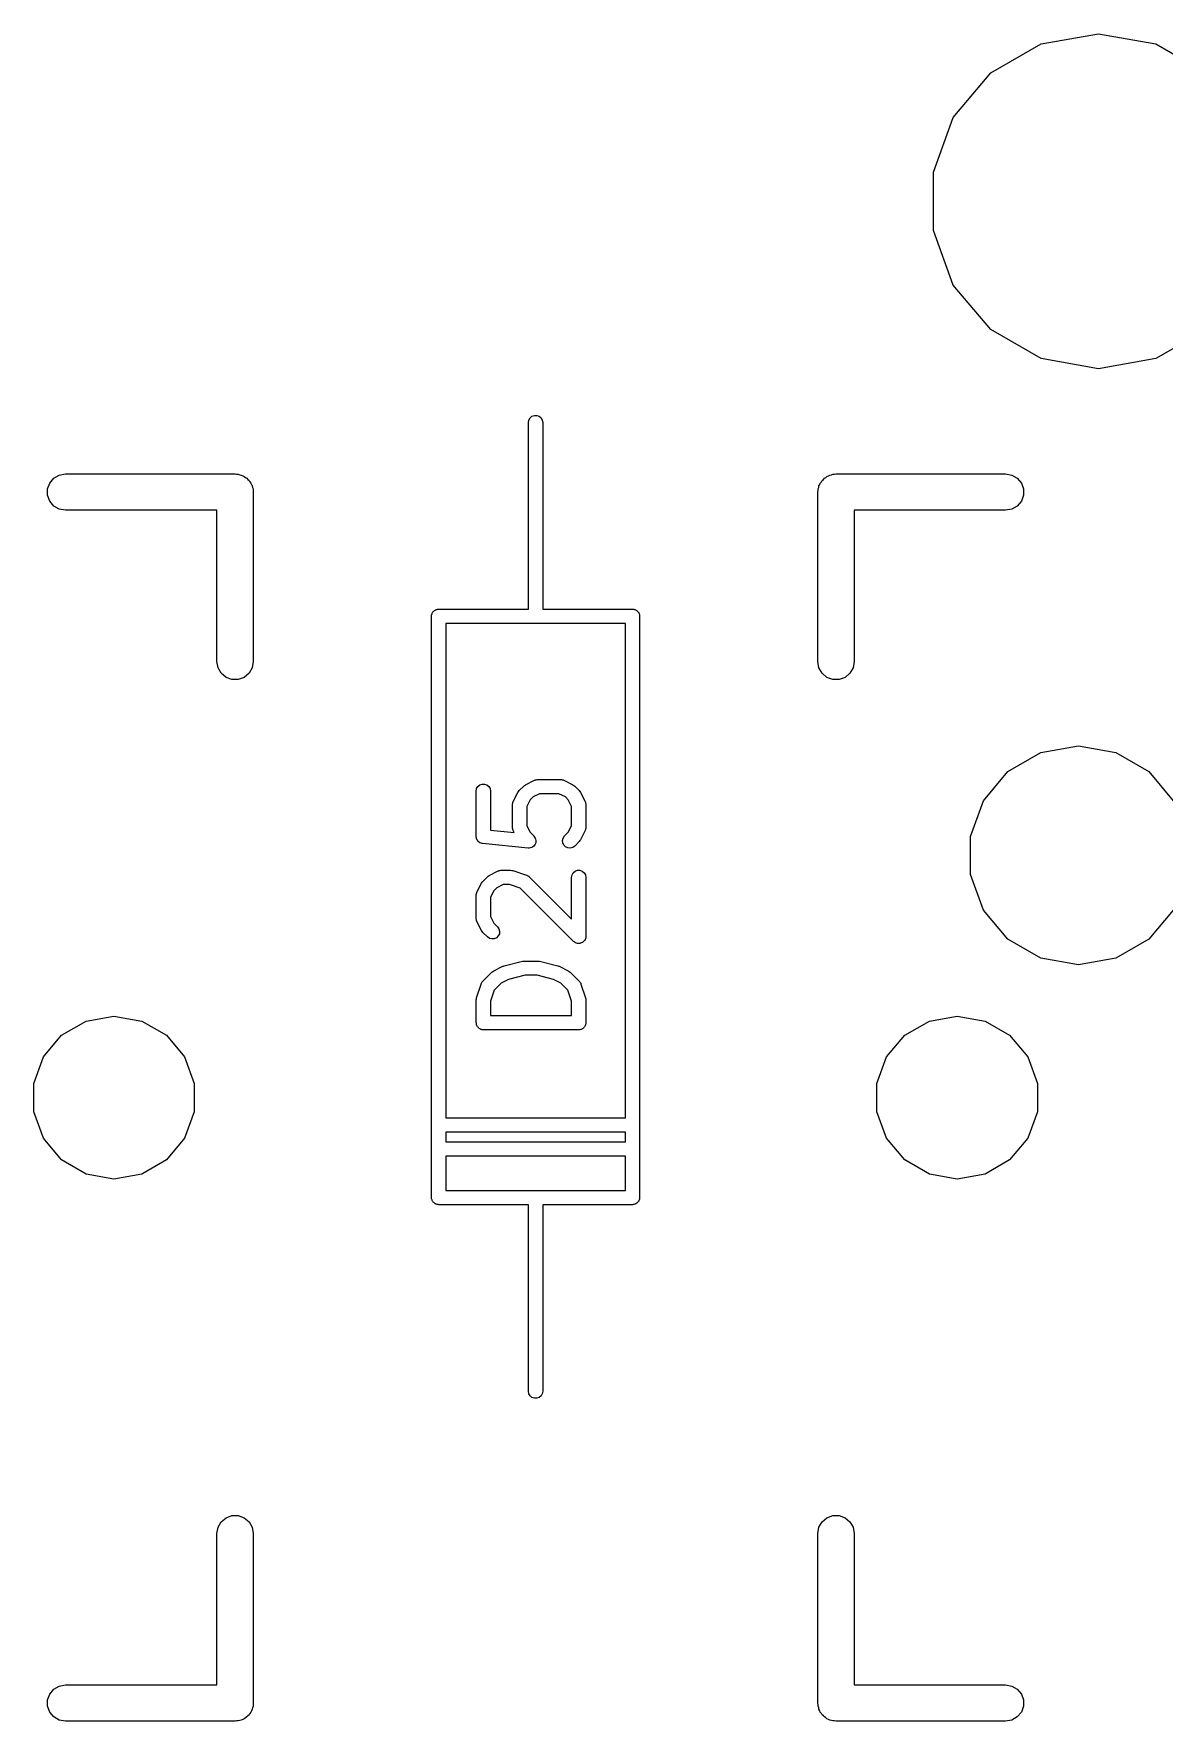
# Model space of a CAD drawing. Extents: x 30 to 168, y -145 to -27.
# Drawn here: x 110.74 to 122.59, y -85.54 to -67.84 of the extents above; entities that cross this region are included whole.
import ezdxf

# ---------------------------------------------------------------- set-up
doc = ezdxf.new("R2010")
doc.units = 0
doc.header["$MEASUREMENT"] = 0
doc.layers.add('BLACK', color=7, linetype='CONTINUOUS')

msp = doc.modelspace()

# ---------------------------------------------------------------- linework, layer by layer
at = {"layer": 'Black'}
for p, q in [((120.771, -68.2543), (121.299, -67.9493)), ((121.299, -67.9493), (121.9, -67.8433)), ((121.9, -67.8433), (122.501, -67.9493)), ((122.501, -67.9493), (123.029, -68.2543)), ((120.379, -68.7217), (120.771, -68.2543)), ((120.17, -69.295), (120.379, -68.7217)), ((120.17, -69.905), (120.17, -69.295)), ((120.379, -70.4783), (120.17, -69.905)), ((120.771, -70.9457), (120.379, -70.4783)), ((121.299, -71.2507), (120.771, -70.9457)), ((123.029, -70.9457), (122.501, -71.2507)), ((121.9, -71.3567), (121.299, -71.2507)), ((122.501, -71.2507), (121.9, -71.3567)), ((115.962, -71.855), (115.987, -71.8461)), ((115.987, -71.8461), (116.013, -71.8461)), ((116.013, -71.8461), (116.037, -71.855)), ((115.925, -71.92), (115.93, -71.8943)), ((115.925, -73.19), (115.925, -71.92)), ((115.93, -71.8943), (115.943, -71.8718)), ((115.943, -71.8718), (115.962, -71.855)), ((116.037, -71.855), (116.057, -71.8718)), ((116.057, -71.8718), (116.07, -71.8943)), ((116.07, -71.8943), (116.075, -71.92)), ((116.075, -71.92), (116.075, -73.19)), ((110.884, -72.6169), (110.907, -72.5547)), ((110.907, -72.5547), (110.95, -72.5041)), ((110.95, -72.5041), (111.007, -72.471)), ((111.007, -72.471), (111.072, -72.4595)), ((111.072, -72.4595), (112.85, -72.4595)), ((112.85, -72.4595), (112.866, -72.4624)), ((112.866, -72.4624), (112.883, -72.4624)), ((112.883, -72.4624), (112.899, -72.4681)), ((112.899, -72.4681), (112.915, -72.471)), ((112.915, -72.471), (112.93, -72.4793)), ((112.93, -72.4793), (112.945, -72.485)), ((112.945, -72.485), (112.958, -72.4957)), ((112.958, -72.4957), (112.972, -72.5041)), ((112.972, -72.5041), (112.983, -72.5168)), ((112.983, -72.5168), (112.996, -72.5275)), ((112.996, -72.5275), (113.004, -72.542)), ((113.004, -72.542), (113.015, -72.5547)), ((113.015, -72.5547), (113.021, -72.5704)), ((118.979, -72.5704), (118.985, -72.5547)), ((118.985, -72.5547), (118.996, -72.542)), ((118.996, -72.542), (119.004, -72.5275)), ((119.004, -72.5275), (119.017, -72.5168)), ((119.017, -72.5168), (119.028, -72.5041)), ((119.028, -72.5041), (119.042, -72.4957)), ((119.042, -72.4957), (119.055, -72.485)), ((119.055, -72.485), (119.07, -72.4793)), ((119.07, -72.4793), (119.085, -72.471)), ((119.085, -72.471), (119.101, -72.4681)), ((119.101, -72.4681), (119.117, -72.4624)), ((119.117, -72.4624), (119.134, -72.4624)), ((119.134, -72.4624), (119.15, -72.4595)), ((119.15, -72.4595), (120.928, -72.4595)), ((120.928, -72.4595), (120.993, -72.471)), ((120.993, -72.471), (121.05, -72.5041)), ((121.05, -72.5041), (121.093, -72.5547)), ((121.093, -72.5547), (121.116, -72.6169)), ((110.884, -72.6831), (110.884, -72.6169)), ((110.907, -72.7452), (110.884, -72.6831)), ((113.021, -72.5704), (113.029, -72.5848)), ((113.029, -72.5848), (113.032, -72.6013)), ((113.032, -72.6013), (113.038, -72.6169)), ((113.038, -72.6169), (113.038, -72.6336)), ((113.038, -72.6336), (113.04, -72.65)), ((113.04, -72.65), (113.04, -74.428)), ((118.959, -72.65), (118.962, -72.6336)), ((118.959, -74.428), (118.959, -72.65)), ((118.962, -72.6169), (118.968, -72.6013)), ((118.962, -72.6336), (118.962, -72.6169)), ((118.968, -72.6013), (118.971, -72.5848)), ((118.971, -72.5848), (118.979, -72.5704)), ((121.116, -72.6831), (121.093, -72.7452)), ((121.116, -72.6169), (121.116, -72.6831)), ((110.95, -72.7959), (110.907, -72.7452)), ((111.007, -72.829), (110.95, -72.7959)), ((111.072, -72.8405), (111.007, -72.829)), ((112.659, -72.8405), (111.072, -72.8405)), ((112.659, -74.428), (112.659, -72.8405)), ((120.928, -72.8405), (119.34, -72.8405)), ((119.34, -72.8405), (119.34, -74.428)), ((120.993, -72.829), (120.928, -72.8405)), ((121.05, -72.7959), (120.993, -72.829)), ((121.093, -72.7452), (121.05, -72.7959)), ((115.925, -73.877), (115.925, -73.19)), ((116.075, -73.19), (116.075, -73.877)), ((114.909, -73.952), (114.91, -73.9455)), ((114.909, -80.048), (114.909, -73.952)), ((114.91, -73.939), (114.912, -73.9328)), ((114.91, -73.9455), (114.91, -73.939)), ((114.912, -73.9328), (114.914, -73.9263)), ((114.914, -73.9263), (114.917, -73.9207)), ((114.917, -73.9207), (114.919, -73.9145)), ((114.919, -73.9145), (114.923, -73.9095)), ((114.923, -73.9095), (114.927, -73.9038)), ((114.927, -73.9038), (114.932, -73.8996)), ((114.932, -73.8996), (114.936, -73.8945)), ((114.936, -73.8945), (114.941, -73.8913)), ((114.941, -73.8913), (114.947, -73.887)), ((114.947, -73.887), (114.953, -73.8848)), ((114.953, -73.8848), (114.958, -73.8815)), ((114.958, -73.8815), (114.965, -73.8804)), ((114.965, -73.8804), (114.971, -73.8781)), ((114.971, -73.8781), (114.978, -73.8781)), ((114.978, -73.8781), (114.984, -73.877)), ((114.984, -73.877), (115.925, -73.877)), ((116.075, -73.877), (117.016, -73.877)), ((117.016, -73.877), (117.022, -73.8781)), ((117.022, -73.8781), (117.029, -73.8781)), ((117.029, -73.8781), (117.035, -73.8804)), ((117.035, -73.8804), (117.042, -73.8815)), ((117.042, -73.8815), (117.047, -73.8848)), ((117.047, -73.8848), (117.053, -73.887)), ((117.053, -73.887), (117.059, -73.8913)), ((117.059, -73.8913), (117.064, -73.8945)), ((117.064, -73.8945), (117.068, -73.8996)), ((117.068, -73.8996), (117.073, -73.9038)), ((117.073, -73.9038), (117.077, -73.9095)), ((117.077, -73.9095), (117.081, -73.9145)), ((117.081, -73.9145), (117.083, -73.9207)), ((117.083, -73.9207), (117.086, -73.9263)), ((117.086, -73.9263), (117.088, -73.9328)), ((117.088, -73.9328), (117.09, -73.939)), ((117.09, -73.939), (117.09, -73.9455)), ((117.09, -73.9455), (117.091, -73.952)), ((117.091, -73.952), (117.091, -80.048)), ((116, -74.027), (115.059, -74.027)), ((115.059, -74.027), (115.059, -79.211)), ((116.941, -74.027), (116, -74.027)), ((116.941, -79.211), (116.941, -74.027)), ((112.671, -74.4932), (112.659, -74.428)), ((112.704, -74.5505), (112.671, -74.4932)), ((113.029, -74.4932), (112.996, -74.5505)), ((113.04, -74.428), (113.029, -74.4932)), ((118.971, -74.4932), (118.959, -74.428)), ((119.004, -74.5505), (118.971, -74.4932)), ((119.329, -74.4932), (119.296, -74.5505)), ((119.34, -74.428), (119.329, -74.4932)), ((112.755, -74.593), (112.704, -74.5505)), ((112.817, -74.6156), (112.755, -74.593)), ((112.883, -74.6156), (112.817, -74.6156)), ((112.945, -74.593), (112.883, -74.6156)), ((112.996, -74.5505), (112.945, -74.593)), ((119.055, -74.593), (119.004, -74.5505)), ((119.117, -74.6156), (119.055, -74.593)), ((119.183, -74.6156), (119.117, -74.6156)), ((119.245, -74.593), (119.183, -74.6156)), ((119.296, -74.5505), (119.245, -74.593)), ((120.952, -75.5811), (121.298, -75.3818)), ((121.298, -75.3818), (121.69, -75.3126)), ((121.69, -75.3126), (122.082, -75.3818)), ((122.082, -75.3818), (122.428, -75.5811)), ((115.382, -75.7601), (115.395, -75.7375)), ((115.395, -75.7375), (115.415, -75.7208)), ((115.415, -75.7208), (115.439, -75.7119)), ((115.439, -75.7119), (115.465, -75.7119)), ((115.465, -75.7119), (115.49, -75.7208)), ((115.49, -75.7208), (115.51, -75.7375)), ((115.51, -75.7375), (115.523, -75.7601)), ((115.828, -75.7803), (115.876, -75.7327)), ((115.876, -75.7327), (115.885, -75.7258)), ((115.885, -75.7258), (115.895, -75.7186)), ((115.895, -75.7186), (115.99, -75.671)), ((115.99, -75.671), (115.994, -75.6698)), ((115.994, -75.6698), (115.998, -75.6676)), ((115.998, -75.6676), (116.007, -75.6661)), ((116.007, -75.6661), (116.015, -75.6636)), ((116.015, -75.6636), (116.02, -75.6638)), ((116.02, -75.6638), (116.024, -75.6631)), ((116.024, -75.6631), (116.262, -75.6631)), ((116.262, -75.6631), (116.266, -75.6638)), ((116.266, -75.6638), (116.27, -75.6636)), ((116.27, -75.6636), (116.279, -75.6661)), ((116.279, -75.6661), (116.288, -75.6676)), ((116.288, -75.6676), (116.291, -75.6698)), ((116.291, -75.6698), (116.295, -75.671)), ((116.295, -75.671), (116.391, -75.7186)), ((116.391, -75.7186), (116.4, -75.7258)), ((116.4, -75.7258), (116.41, -75.7327)), ((116.41, -75.7327), (116.458, -75.7803)), ((120.696, -75.8863), (120.952, -75.5811)), ((122.428, -75.5811), (122.684, -75.8863)), ((115.377, -75.7857), (115.382, -75.7601)), ((115.377, -76.2619), (115.377, -75.7857)), ((115.523, -75.7601), (115.527, -75.7857)), ((115.527, -75.7857), (115.527, -76.194)), ((115.759, -75.92), (115.761, -75.9116)), ((115.759, -75.9243), (115.759, -75.92)), ((115.761, -75.9116), (115.763, -75.9029)), ((115.763, -75.9029), (115.765, -75.8992)), ((115.765, -75.8992), (115.766, -75.895)), ((115.766, -75.895), (115.814, -75.7998)), ((115.814, -75.7998), (115.821, -75.7901)), ((115.821, -75.7901), (115.828, -75.7803)), ((115.943, -75.8778), (115.908, -75.9463)), ((115.973, -75.8474), (115.943, -75.8778)), ((116.042, -75.8131), (115.973, -75.8474)), ((116.244, -75.8131), (116.042, -75.8131)), ((116.313, -75.8474), (116.244, -75.8131)), ((116.343, -75.8778), (116.313, -75.8474)), ((116.377, -75.9463), (116.343, -75.8778)), ((116.458, -75.7803), (116.465, -75.7901)), ((116.465, -75.7901), (116.472, -75.7998)), ((116.472, -75.7998), (116.519, -75.895)), ((116.519, -75.895), (116.521, -75.8992)), ((116.521, -75.8992), (116.523, -75.9029)), ((116.523, -75.9029), (116.524, -75.9116)), ((116.524, -75.9116), (116.527, -75.92)), ((116.527, -75.92), (116.527, -75.9243)), ((120.56, -76.2608), (120.696, -75.8863)), ((115.758, -75.9286), (115.759, -75.9243)), ((115.758, -76.1667), (115.758, -75.9286)), ((115.908, -75.9463), (115.908, -76.149)), ((116.377, -76.149), (116.377, -75.9463)), ((116.527, -75.9243), (116.527, -75.9286)), ((116.527, -75.9286), (116.527, -76.1667)), ((115.378, -76.2647), (115.377, -76.2619)), ((115.378, -76.2675), (115.378, -76.2647)), ((115.38, -76.2775), (115.378, -76.2675)), ((115.527, -76.194), (115.776, -76.2189)), ((115.759, -76.1709), (115.758, -76.1667)), ((115.759, -76.1752), (115.759, -76.1709)), ((115.761, -76.1837), (115.759, -76.1752)), ((115.763, -76.1923), (115.761, -76.1837)), ((115.765, -76.1961), (115.763, -76.1923)), ((115.766, -76.2002), (115.765, -76.1961)), ((115.776, -76.2189), (115.766, -76.2002)), ((115.908, -76.149), (115.943, -76.2175)), ((115.943, -76.2175), (115.982, -76.2565)), ((115.982, -76.2565), (115.982, -76.2569)), ((115.982, -76.2569), (115.982, -76.2572)), ((115.982, -76.2572), (115.989, -76.2676)), ((115.989, -76.2676), (115.997, -76.2778)), ((116.289, -76.2778), (116.304, -76.2565)), ((116.304, -76.2565), (116.343, -76.2175)), ((116.343, -76.2175), (116.377, -76.149)), ((116.519, -76.2002), (116.472, -76.2954)), ((116.521, -76.1961), (116.519, -76.2002)), ((116.523, -76.1923), (116.521, -76.1961)), ((116.524, -76.1837), (116.523, -76.1923)), ((116.527, -76.1752), (116.524, -76.1837)), ((116.527, -76.1667), (116.527, -76.1709)), ((116.527, -76.1709), (116.527, -76.1752)), ((120.56, -76.6592), (120.56, -76.2608)), ((115.382, -76.2876), (115.38, -76.2775)), ((115.383, -76.29), (115.382, -76.2876)), ((115.384, -76.2928), (115.383, -76.29)), ((115.39, -76.3012), (115.384, -76.2928)), ((115.395, -76.3101), (115.39, -76.3012)), ((115.397, -76.3119), (115.395, -76.3101)), ((115.399, -76.3143), (115.397, -76.3119)), ((115.407, -76.3203), (115.399, -76.3143)), ((115.415, -76.3269), (115.407, -76.3203)), ((115.418, -76.3278), (115.415, -76.3269)), ((115.42, -76.3295), (115.418, -76.3278)), ((115.43, -76.3323), (115.42, -76.3295)), ((115.439, -76.3358), (115.43, -76.3323)), ((115.442, -76.3358), (115.439, -76.3358)), ((115.445, -76.3365), (115.442, -76.3358)), ((115.921, -76.3842), (115.445, -76.3365)), ((115.922, -76.3841), (115.921, -76.3842)), ((115.934, -76.3831), (115.922, -76.3842)), ((115.922, -76.3842), (115.922, -76.3841)), ((115.947, -76.3822), (115.934, -76.3831)), ((115.948, -76.382), (115.947, -76.3822)), ((115.959, -76.3767), (115.948, -76.382)), ((115.948, -76.382), (115.948, -76.382)), ((115.971, -76.3715), (115.959, -76.3767)), ((115.972, -76.371), (115.971, -76.3712)), ((115.971, -76.3712), (115.971, -76.3715)), ((115.98, -76.3621), (115.972, -76.371)), ((115.989, -76.3533), (115.98, -76.3621)), ((115.99, -76.3529), (115.989, -76.3533)), ((115.995, -76.3412), (115.99, -76.3525)), ((115.99, -76.3525), (115.99, -76.3529)), ((116.001, -76.3298), (115.995, -76.3412)), ((115.997, -76.2778), (115.997, -76.2783)), ((115.997, -76.2783), (115.997, -76.2787)), ((115.997, -76.2787), (116, -76.2909)), ((116, -76.2909), (116.003, -76.303)), ((116.002, -76.3165), (116.001, -76.3289)), ((116.001, -76.3289), (116.001, -76.3294)), ((116.001, -76.3294), (116.001, -76.3298)), ((116.003, -76.3039), (116.002, -76.3165)), ((116.003, -76.303), (116.003, -76.3035)), ((116.003, -76.3035), (116.003, -76.3039)), ((116.282, -76.303), (116.289, -76.2778)), ((116.285, -76.3289), (116.282, -76.303)), ((116.296, -76.3525), (116.285, -76.3289)), ((116.314, -76.371), (116.296, -76.3525)), ((116.338, -76.382), (116.314, -76.371)), ((116.364, -76.3842), (116.338, -76.382)), ((116.389, -76.3775), (116.364, -76.3842)), ((116.41, -76.3626), (116.389, -76.3775)), ((116.458, -76.3149), (116.41, -76.3626)), ((116.465, -76.3051), (116.458, -76.3149)), ((116.472, -76.2954), (116.465, -76.3051)), ((115.514, -76.671), (115.609, -76.6234)), ((115.609, -76.6234), (115.613, -76.6222)), ((115.613, -76.6222), (115.617, -76.62)), ((115.617, -76.62), (115.626, -76.6185)), ((115.626, -76.6185), (115.634, -76.616)), ((115.634, -76.616), (115.639, -76.6162)), ((115.639, -76.6162), (115.643, -76.6155)), ((115.643, -76.6155), (115.738, -76.6155)), ((115.738, -76.6155), (115.75, -76.6176)), ((115.75, -76.6176), (115.762, -76.6193)), ((115.762, -76.6193), (115.905, -76.6669)), ((116.395, -76.6423), (116.415, -76.6255)), ((116.415, -76.6255), (116.439, -76.6166)), ((116.439, -76.6166), (116.465, -76.6166)), ((116.465, -76.6166), (116.49, -76.6255)), ((116.49, -76.6255), (116.51, -76.6423)), ((115.385, -76.8474), (115.433, -76.7522)), ((115.433, -76.7522), (115.44, -76.7425)), ((115.44, -76.7425), (115.447, -76.7327)), ((115.447, -76.7327), (115.495, -76.6851)), ((115.495, -76.6851), (115.504, -76.6782)), ((115.504, -76.6782), (115.514, -76.671)), ((115.592, -76.7997), (115.562, -76.8301)), ((115.661, -76.7655), (115.592, -76.7997)), ((115.726, -76.7655), (115.661, -76.7655)), ((115.84, -76.8036), (115.726, -76.7655)), ((116.399, -77.3626), (115.84, -76.8036)), ((115.905, -76.6669), (115.908, -76.669)), ((115.908, -76.669), (115.913, -76.6701)), ((115.913, -76.6701), (115.92, -76.6752)), ((115.92, -76.6752), (115.928, -76.6793)), ((115.928, -76.6793), (115.93, -76.6826)), ((115.93, -76.6826), (115.934, -76.6851)), ((115.934, -76.6851), (116.377, -77.1285)), ((116.377, -76.6905), (116.382, -76.6648)), ((116.377, -77.1285), (116.377, -76.6905)), ((116.382, -76.6648), (116.395, -76.6423)), ((116.51, -76.6423), (116.523, -76.6648)), ((116.523, -76.6648), (116.527, -76.6905)), ((116.527, -76.6905), (116.527, -77.3095)), ((120.696, -77.0337), (120.56, -76.6592)), ((115.377, -76.881), (115.378, -76.8767)), ((115.377, -77.119), (115.377, -76.881)), ((115.378, -76.8724), (115.38, -76.864)), ((115.378, -76.8767), (115.378, -76.8724)), ((115.38, -76.864), (115.382, -76.8553)), ((115.382, -76.8553), (115.384, -76.8516)), ((115.384, -76.8516), (115.385, -76.8474)), ((115.562, -76.8301), (115.527, -76.8987)), ((115.527, -76.8987), (115.527, -77.1013)), ((115.378, -77.1233), (115.377, -77.119)), ((115.378, -77.1276), (115.378, -77.1233)), ((115.38, -77.136), (115.378, -77.1276)), ((115.382, -77.1447), (115.38, -77.136)), ((115.384, -77.1484), (115.382, -77.1447)), ((115.385, -77.1526), (115.384, -77.1484)), ((115.433, -77.2478), (115.385, -77.1526)), ((115.527, -77.1013), (115.562, -77.1699)), ((120.952, -77.3389), (120.696, -77.0337)), ((122.684, -77.0337), (122.428, -77.3389)), ((115.44, -77.2575), (115.433, -77.2478)), ((115.447, -77.2673), (115.44, -77.2575)), ((115.495, -77.3149), (115.447, -77.2673)), ((115.516, -77.3299), (115.495, -77.3149)), ((115.541, -77.3366), (115.516, -77.3299)), ((115.567, -77.3343), (115.541, -77.3366)), ((115.562, -77.1699), (115.601, -77.2089)), ((115.591, -77.3233), (115.567, -77.3343)), ((115.609, -77.3049), (115.591, -77.3233)), ((115.601, -77.2089), (115.616, -77.2302)), ((115.62, -77.2813), (115.609, -77.3049)), ((115.616, -77.2302), (115.622, -77.2554)), ((115.622, -77.2554), (115.62, -77.2813)), ((116.523, -77.3352), (116.518, -77.3437)), ((116.525, -77.3289), (116.523, -77.3319)), ((116.523, -77.3319), (116.523, -77.3352)), ((116.526, -77.3192), (116.525, -77.3289)), ((116.527, -77.3095), (116.526, -77.3192)), ((116.407, -77.3682), (116.399, -77.3626)), ((116.415, -77.3745), (116.407, -77.3682)), ((116.418, -77.3756), (116.415, -77.3745)), ((116.421, -77.3775), (116.418, -77.3756)), ((116.43, -77.38), (116.421, -77.3775)), ((116.439, -77.3834), (116.43, -77.38)), ((116.443, -77.3834), (116.439, -77.3834)), ((116.446, -77.3842), (116.443, -77.3834)), ((116.456, -77.3834), (116.446, -77.3842)), ((116.465, -77.3834), (116.456, -77.3834)), ((116.469, -77.3823), (116.465, -77.3834)), ((116.472, -77.382), (116.469, -77.3823)), ((116.481, -77.3778), (116.472, -77.382)), ((116.49, -77.3745), (116.481, -77.3778)), ((116.492, -77.3724), (116.49, -77.3745)), ((116.495, -77.371), (116.492, -77.3724)), ((116.502, -77.364), (116.495, -77.371)), ((116.51, -77.3577), (116.502, -77.364)), ((116.511, -77.3549), (116.51, -77.3577)), ((116.514, -77.3525), (116.511, -77.3549)), ((116.518, -77.3437), (116.514, -77.3525)), ((121.298, -77.5382), (120.952, -77.3389)), ((122.428, -77.3389), (122.082, -77.5382)), ((115.447, -77.7803), (115.542, -77.6851)), ((115.542, -77.6851), (115.552, -77.6782)), ((115.552, -77.6782), (115.562, -77.671)), ((115.562, -77.671), (115.657, -77.6234)), ((115.657, -77.6234), (115.665, -77.6211)), ((115.665, -77.6211), (115.672, -77.6177)), ((115.672, -77.6177), (115.863, -77.5701)), ((115.863, -77.5701), (115.872, -77.5695)), ((115.872, -77.5695), (115.881, -77.5679)), ((115.881, -77.5679), (116.024, -77.5679)), ((116.024, -77.5679), (116.033, -77.5695)), ((116.033, -77.5695), (116.042, -77.5701)), ((116.042, -77.5701), (116.232, -77.6177)), ((116.232, -77.6177), (116.24, -77.6211)), ((116.24, -77.6211), (116.248, -77.6234)), ((116.248, -77.6234), (116.343, -77.671)), ((116.343, -77.671), (116.353, -77.6782)), ((116.353, -77.6782), (116.363, -77.6851)), ((116.363, -77.6851), (116.458, -77.7803)), ((121.69, -77.6074), (121.298, -77.5382)), ((122.082, -77.5382), (121.69, -77.6074)), ((115.381, -77.9525), (115.429, -77.8096)), ((115.429, -77.8096), (115.431, -77.8058)), ((115.431, -77.8058), (115.432, -77.8016)), ((115.432, -77.8016), (115.437, -77.7944)), ((115.437, -77.7944), (115.441, -77.7867)), ((115.441, -77.7867), (115.444, -77.7838)), ((115.444, -77.7838), (115.447, -77.7803)), ((115.64, -77.7997), (115.566, -77.8738)), ((115.717, -77.7612), (115.64, -77.7997)), ((115.89, -77.7179), (115.717, -77.7612)), ((116.015, -77.7179), (115.89, -77.7179)), ((116.188, -77.7612), (116.015, -77.7179)), ((116.265, -77.7997), (116.188, -77.7612)), ((116.339, -77.8738), (116.265, -77.7997)), ((116.458, -77.7803), (116.46, -77.7838)), ((116.46, -77.7838), (116.464, -77.7867)), ((116.464, -77.7867), (116.468, -77.7944)), ((116.468, -77.7944), (116.473, -77.8016)), ((116.473, -77.8016), (116.474, -77.8058)), ((116.474, -77.8058), (116.476, -77.8096)), ((116.476, -77.8096), (116.524, -77.9525)), ((115.377, -77.9762), (115.379, -77.9643)), ((115.377, -78.2143), (115.377, -77.9762)), ((115.379, -77.9643), (115.381, -77.9525)), ((115.566, -77.8738), (115.527, -77.9884)), ((115.527, -77.9884), (115.527, -78.1393)), ((116.377, -77.9884), (116.339, -77.8738)), ((116.377, -78.1393), (116.377, -77.9884)), ((116.524, -77.9525), (116.525, -77.9643)), ((116.525, -77.9643), (116.527, -77.9762)), ((116.527, -77.9762), (116.527, -78.2143)), ((111.031, -78.3457), (111.288, -78.1974)), ((111.288, -78.1974), (111.58, -78.1458)), ((111.58, -78.1458), (111.872, -78.1974)), ((111.872, -78.1974), (112.129, -78.3457)), ((115.379, -78.2207), (115.377, -78.2143)), ((115.379, -78.2273), (115.379, -78.2207)), ((115.527, -78.1393), (116.377, -78.1393)), ((116.527, -78.2143), (116.526, -78.2207)), ((116.526, -78.2207), (116.526, -78.2273)), ((119.871, -78.3457), (120.128, -78.1974)), ((120.128, -78.1974), (120.42, -78.1458)), ((120.42, -78.1458), (120.712, -78.1974)), ((120.712, -78.1974), (120.969, -78.3457)), ((110.84, -78.5729), (111.031, -78.3457)), ((112.129, -78.3457), (112.32, -78.5729)), ((115.381, -78.2335), (115.379, -78.2273)), ((115.382, -78.2399), (115.381, -78.2335)), ((115.385, -78.2456), (115.382, -78.2399)), ((115.387, -78.2518), (115.385, -78.2456)), ((115.392, -78.2568), (115.387, -78.2518)), ((115.395, -78.2625), (115.392, -78.2568)), ((115.4, -78.2667), (115.395, -78.2625)), ((115.404, -78.2717), (115.4, -78.2667)), ((115.41, -78.275), (115.404, -78.2717)), ((115.415, -78.2792), (115.41, -78.275)), ((115.421, -78.2815), (115.415, -78.2792)), ((115.427, -78.2848), (115.421, -78.2815)), ((115.433, -78.2859), (115.427, -78.2848)), ((115.439, -78.2881), (115.433, -78.2859)), ((115.446, -78.2881), (115.439, -78.2881)), ((115.452, -78.2893), (115.446, -78.2881)), ((116.452, -78.2893), (115.452, -78.2893)), ((116.459, -78.2881), (116.452, -78.2893)), ((116.465, -78.2881), (116.459, -78.2881)), ((116.472, -78.2859), (116.465, -78.2881)), ((116.478, -78.2848), (116.472, -78.2859)), ((116.484, -78.2815), (116.478, -78.2848)), ((116.49, -78.2792), (116.484, -78.2815)), ((116.495, -78.275), (116.49, -78.2792)), ((116.501, -78.2717), (116.495, -78.275)), ((116.505, -78.2667), (116.501, -78.2717)), ((116.51, -78.2625), (116.505, -78.2667)), ((116.513, -78.2568), (116.51, -78.2625)), ((116.517, -78.2518), (116.513, -78.2568)), ((116.52, -78.2456), (116.517, -78.2518)), ((116.523, -78.2399), (116.52, -78.2456)), ((116.524, -78.2335), (116.523, -78.2399)), ((116.526, -78.2273), (116.524, -78.2335)), ((119.68, -78.5729), (119.871, -78.3457)), ((120.969, -78.3457), (121.16, -78.5729)), ((110.739, -78.8517), (110.84, -78.5729)), ((112.32, -78.5729), (112.421, -78.8517)), ((119.579, -78.8517), (119.68, -78.5729)), ((121.16, -78.5729), (121.261, -78.8517)), ((110.739, -79.1483), (110.739, -78.8517)), ((112.421, -78.8517), (112.421, -79.1483)), ((119.579, -79.1483), (119.579, -78.8517)), ((121.261, -78.8517), (121.261, -79.1483)), ((110.84, -79.4271), (110.739, -79.1483)), ((112.421, -79.1483), (112.32, -79.4271)), ((115.059, -79.211), (116.941, -79.211)), ((119.68, -79.4271), (119.579, -79.1483)), ((121.261, -79.1483), (121.16, -79.4271)), ((111.031, -79.6543), (110.84, -79.4271)), ((112.32, -79.4271), (112.129, -79.6543)), ((115.059, -79.361), (115.059, -79.465)), ((116.941, -79.361), (115.059, -79.361)), ((116.941, -79.465), (116.941, -79.361)), ((119.871, -79.6543), (119.68, -79.4271)), ((121.16, -79.4271), (120.969, -79.6543)), ((115.059, -79.465), (116.941, -79.465)), ((116.941, -79.615), (115.059, -79.615)), ((115.059, -79.615), (115.059, -79.973)), ((116.941, -79.973), (116.941, -79.615)), ((111.288, -79.8026), (111.031, -79.6543)), ((111.58, -79.8541), (111.288, -79.8026)), ((111.872, -79.8026), (111.58, -79.8541)), ((112.129, -79.6543), (111.872, -79.8026)), ((120.128, -79.8026), (119.871, -79.6543)), ((120.42, -79.8541), (120.128, -79.8026)), ((120.712, -79.8026), (120.42, -79.8541)), ((120.969, -79.6543), (120.712, -79.8026)), ((115.059, -79.973), (116, -79.973)), ((116, -79.973), (116.941, -79.973)), ((114.91, -80.0545), (114.909, -80.048)), ((114.91, -80.061), (114.91, -80.0545)), ((114.912, -80.0672), (114.91, -80.061)), ((114.914, -80.0737), (114.912, -80.0672)), ((114.917, -80.0793), (114.914, -80.0737)), ((114.919, -80.0855), (114.917, -80.0793)), ((114.923, -80.0905), (114.919, -80.0855)), ((114.927, -80.0962), (114.923, -80.0905)), ((114.932, -80.1004), (114.927, -80.0962)), ((114.936, -80.1055), (114.932, -80.1004)), ((114.941, -80.1087), (114.936, -80.1055)), ((114.947, -80.113), (114.941, -80.1087)), ((114.953, -80.1152), (114.947, -80.113)), ((114.958, -80.1185), (114.953, -80.1152)), ((114.965, -80.1196), (114.958, -80.1185)), ((114.971, -80.1219), (114.965, -80.1196)), ((114.978, -80.1219), (114.971, -80.1219)), ((114.984, -80.123), (114.978, -80.1219)), ((115.925, -80.123), (114.984, -80.123)), ((115.925, -80.81), (115.925, -80.123)), ((117.016, -80.123), (116.075, -80.123)), ((116.075, -80.123), (116.075, -80.81)), ((117.022, -80.1219), (117.016, -80.123)), ((117.029, -80.1219), (117.022, -80.1219)), ((117.035, -80.1196), (117.029, -80.1219)), ((117.042, -80.1185), (117.035, -80.1196)), ((117.047, -80.1152), (117.042, -80.1185)), ((117.053, -80.113), (117.047, -80.1152)), ((117.059, -80.1087), (117.053, -80.113)), ((117.064, -80.1055), (117.059, -80.1087)), ((117.068, -80.1004), (117.064, -80.1055)), ((117.073, -80.0962), (117.068, -80.1004)), ((117.077, -80.0905), (117.073, -80.0962)), ((117.081, -80.0855), (117.077, -80.0905)), ((117.083, -80.0793), (117.081, -80.0855)), ((117.086, -80.0737), (117.083, -80.0793)), ((117.088, -80.0672), (117.086, -80.0737)), ((117.09, -80.061), (117.088, -80.0672)), ((117.091, -80.048), (117.09, -80.0545)), ((117.09, -80.0545), (117.09, -80.061)), ((115.925, -82.08), (115.925, -80.81)), ((116.075, -80.81), (116.075, -82.08)), ((115.93, -82.1057), (115.925, -82.08)), ((115.943, -82.1282), (115.93, -82.1057)), ((116.07, -82.1057), (116.057, -82.1282)), ((116.075, -82.08), (116.07, -82.1057)), ((115.962, -82.145), (115.943, -82.1282)), ((115.987, -82.1539), (115.962, -82.145)), ((116.013, -82.1539), (115.987, -82.1539)), ((116.037, -82.145), (116.013, -82.1539)), ((116.057, -82.1282), (116.037, -82.145)), ((112.659, -83.572), (112.671, -83.5068)), ((112.671, -83.5068), (112.704, -83.4495)), ((112.704, -83.4495), (112.755, -83.407)), ((112.755, -83.407), (112.817, -83.3844)), ((112.817, -83.3844), (112.883, -83.3844)), ((112.883, -83.3844), (112.945, -83.407)), ((112.945, -83.407), (112.996, -83.4495)), ((112.996, -83.4495), (113.029, -83.5068)), ((113.029, -83.5068), (113.04, -83.572)), ((118.959, -83.572), (118.971, -83.5068)), ((118.971, -83.5068), (119.004, -83.4495)), ((119.004, -83.4495), (119.055, -83.407)), ((119.055, -83.407), (119.117, -83.3844)), ((119.117, -83.3844), (119.183, -83.3844)), ((119.183, -83.3844), (119.245, -83.407)), ((119.245, -83.407), (119.296, -83.4495)), ((119.296, -83.4495), (119.329, -83.5068)), ((119.329, -83.5068), (119.34, -83.572)), ((112.659, -85.1595), (112.659, -83.572)), ((113.04, -83.572), (113.04, -85.35)), ((118.959, -85.35), (118.959, -83.572)), ((119.34, -83.572), (119.34, -85.1595)), ((110.884, -85.3169), (110.907, -85.2548)), ((110.907, -85.2548), (110.95, -85.2041)), ((110.95, -85.2041), (111.007, -85.171)), ((111.007, -85.171), (111.072, -85.1595)), ((111.072, -85.1595), (112.659, -85.1595)), ((119.34, -85.1595), (120.928, -85.1595)), ((120.928, -85.1595), (120.993, -85.171)), ((120.993, -85.171), (121.05, -85.2041)), ((121.05, -85.2041), (121.093, -85.2548)), ((121.093, -85.2548), (121.116, -85.3169)), ((110.884, -85.3831), (110.884, -85.3169)), ((110.907, -85.4453), (110.884, -85.3831)), ((110.95, -85.4959), (110.907, -85.4453)), ((112.996, -85.4725), (112.983, -85.4832)), ((113.004, -85.458), (112.996, -85.4725)), ((113.015, -85.4453), (113.004, -85.458)), ((113.021, -85.4296), (113.015, -85.4453)), ((113.029, -85.4152), (113.021, -85.4296)), ((113.032, -85.3987), (113.029, -85.4152)), ((113.038, -85.3831), (113.032, -85.3987)), ((113.04, -85.35), (113.038, -85.3664)), ((113.038, -85.3664), (113.038, -85.3831)), ((118.962, -85.3664), (118.959, -85.35)), ((118.962, -85.3831), (118.962, -85.3664)), ((118.968, -85.3987), (118.962, -85.3831)), ((118.971, -85.4152), (118.968, -85.3987)), ((118.979, -85.4296), (118.971, -85.4152)), ((118.985, -85.4453), (118.979, -85.4296)), ((118.996, -85.458), (118.985, -85.4453)), ((119.004, -85.4725), (118.996, -85.458)), ((119.017, -85.4832), (119.004, -85.4725)), ((121.093, -85.4453), (121.05, -85.4959)), ((121.116, -85.3831), (121.093, -85.4453)), ((121.116, -85.3169), (121.116, -85.3831)), ((111.007, -85.529), (110.95, -85.4959)), ((111.072, -85.5405), (111.007, -85.529)), ((112.85, -85.5405), (111.072, -85.5405)), ((112.866, -85.5376), (112.85, -85.5405)), ((112.883, -85.5376), (112.866, -85.5376)), ((112.899, -85.5319), (112.883, -85.5376)), ((112.915, -85.529), (112.899, -85.5319)), ((112.93, -85.5207), (112.915, -85.529)), ((112.945, -85.515), (112.93, -85.5207)), ((112.958, -85.5043), (112.945, -85.515)), ((112.972, -85.4959), (112.958, -85.5043)), ((112.983, -85.4832), (112.972, -85.4959)), ((119.028, -85.4959), (119.017, -85.4832)), ((119.042, -85.5043), (119.028, -85.4959)), ((119.055, -85.515), (119.042, -85.5043)), ((119.07, -85.5207), (119.055, -85.515)), ((119.085, -85.529), (119.07, -85.5207)), ((119.101, -85.5319), (119.085, -85.529)), ((119.117, -85.5376), (119.101, -85.5319)), ((119.134, -85.5376), (119.117, -85.5376)), ((119.15, -85.5405), (119.134, -85.5376)), ((120.928, -85.5405), (119.15, -85.5405)), ((120.993, -85.529), (120.928, -85.5405)), ((121.05, -85.4959), (120.993, -85.529))]:
    msp.add_line(p, q, dxfattribs=at)

doc.saveas('drawing.dxf')
